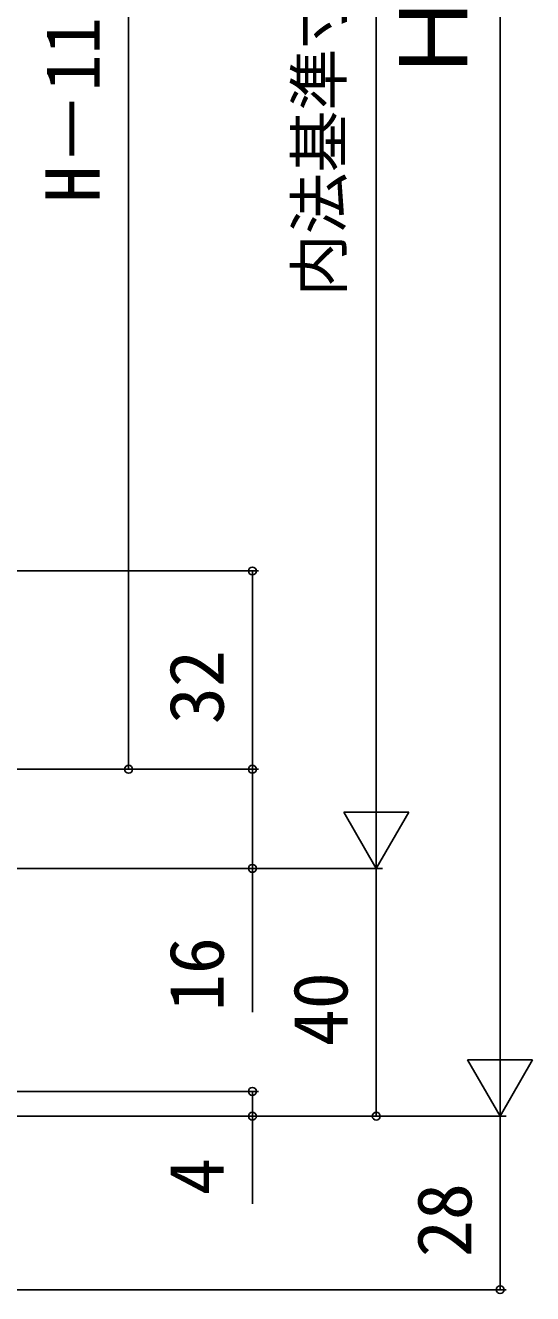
# Model space of a CAD drawing. Units: millimetres, scale not verified. Extents: x -525 to 525, y -783 to 778.
# Drawn here: x -182.2 to -100.2, y 78.7 to 283.4 of the extents above; entities that cross this region are included whole.
import ezdxf
from ezdxf.enums import TextEntityAlignment as Align

# ---------------------------------------------------------------- set-up
doc = ezdxf.new("R2010")
doc.units = ezdxf.units.MM
doc.header["$LTSCALE"] = 4
doc.layers.add('0-8_YKK_D', color=6, linetype='Continuous')
doc.styles.add('ＭＳ ゴシック', font='')
doc.styles.get('ＭＳ ゴシック').set_extended_font_data('MS Gothic')

msp = doc.modelspace()

# ---------------------------------------------------------------- linework, layer by layer
at = {"layer": '0-8_YKK_D'}
for p, q in [((-105.5, 446.8), (-105.5, 117.8)), ((-125.5, 416.8), (-125.5, 157.8)), ((-165.5, 401.3), (-165.5, 163.3)), ((-318, 195.3), (-144.5, 195.3)), ((-145.5, 163.3), (-145.5, 195.3)), ((-125.5, 147.3), (-125.5, 165.487)), ((-303.128, 163.3), (-144.5, 163.3)), ((-303, 163.3), (-144.5, 163.3)), ((-261.1, 163.3), (-164.5, 163.3)), ((-125.5, 147.3), (-130.75, 156.393)), ((-120.25, 156.393), (-130.75, 156.393)), ((-125.5, 147.3), (-120.25, 156.393)), ((-303.128, 147.3), (-144.5, 147.3)), ((-286, 147.3), (-124.5, 147.3)), ((-285, 147.3), (-124.5, 147.3)), ((-125.5, 107.3), (-125.5, 147.3)), ((-105.5, 107.3), (-105.5, 125.487)), ((-105.5, 107.3), (-110.75, 116.393)), ((-100.25, 116.393), (-110.75, 116.393)), ((-105.5, 107.3), (-100.25, 116.393)), ((-289.5, 111.3), (-144.5, 111.3)), ((-289.5, 107.3), (-144.5, 107.3)), ((-289, 107.3), (-104.5, 107.3)), ((-288, 107.3), (-104.5, 107.3)), ((-287, 107.3), (-124.5, 107.3)), ((-105.5, 107.3), (-105.5, 79.3)), ((-354, 79.3), (-104.5, 79.3))]:
    msp.add_line(p, q, dxfattribs=at)
for points in [[(-145.5, 163.3), (-145.5, 147.3), (-145.5, 124.075)], [(-145.5, 111.3), (-145.5, 107.3), (-145.5, 93.182)]]:
    msp.add_lwpolyline(points, dxfattribs=at)
for centre in [(-145.5, 195.3), (-165.5, 163.3), (-145.5, 163.3), (-145.5, 163.3), (-145.5, 147.3), (-145.5, 111.3), (-145.5, 107.3), (-125.5, 107.3), (-105.5, 79.3)]:
    msp.add_circle(centre, 0.637, dxfattribs=at)

# ---------------------------------------------------------------- texts
at = {"layer": '0-8_YKK_D', "style": 'ＭＳ ゴシック'}
for s, height, p in [('内法基準寸法h', 7.331, (-128.864, 239.63)), ('H－112', 8.798, (-167.5, 254.72)), ('Ｈ', 11, (-107.5, 273.948)), ('32', 8.798, (-147.5, 170.573)), ('16', 8.798, (-147.5, 124.234)), ('40', 8.798, (-127.5, 118.573)), ('4', 8.798, (-147.5, 94.568)), ('28', 8.798, (-107.5, 84.539))]:
    msp.add_text(s, height=height, rotation=90, dxfattribs=at).set_placement(p, align=Align.BOTTOM_LEFT)

doc.saveas('drawing.dxf')
